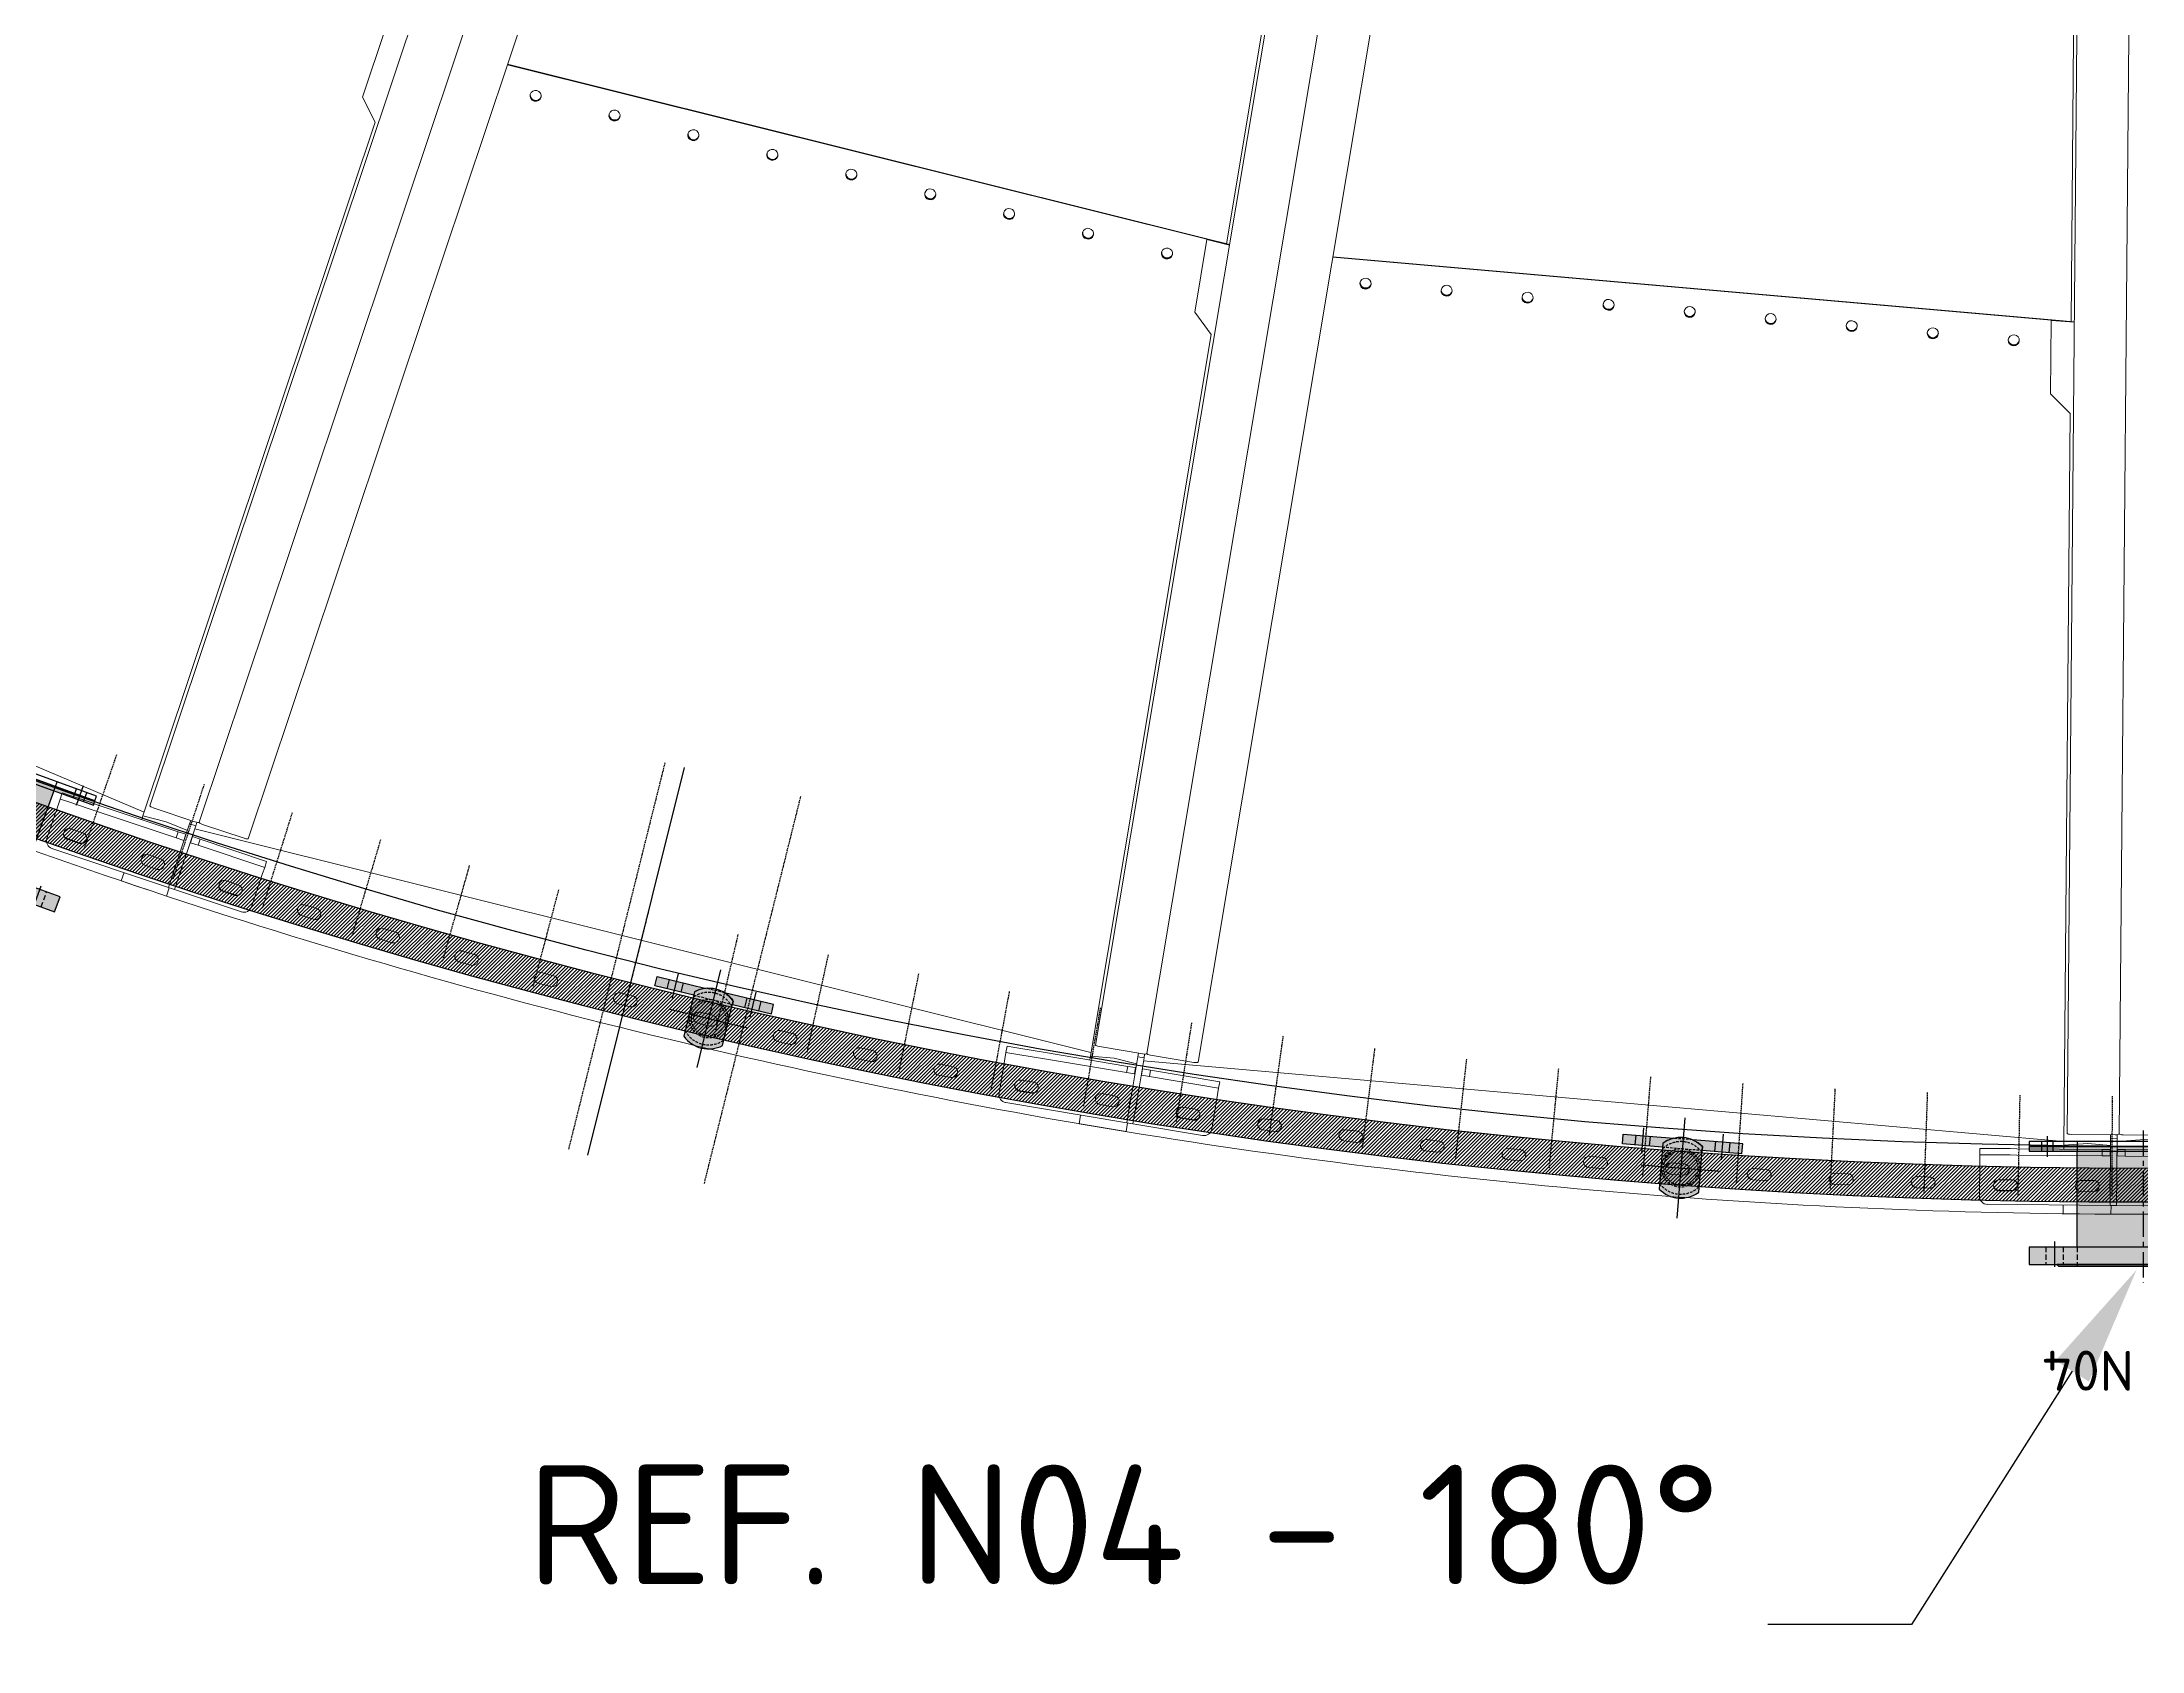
# Model space of a CAD drawing. Header units: millimetres. Extents: x -272986 to 200319, y -34579 to 49604.
# Drawn here: x 5168 to 7797, y 30018 to 32032 of the extents above; entities that cross this region are included whole.
import ezdxf
from ezdxf import colors
from ezdxf.entities.mleader import LeaderData, LeaderLine
from ezdxf.math import Vec2, Vec3

# ---------------------------------------------------------------- set-up
doc = ezdxf.new("R2010")
doc.units = ezdxf.units.MM
for name, pattern in [('CENTER', [50.8, 31.75, -6.35, 6.35, -6.35]), ('HIDDEN', [9.525, 6.35, -3.175]), ('HIDDEN2', [4.7625, 3.175, -1.5875])]:
    doc.linetypes.add(name, pattern=pattern)
doc.layers.get('Defpoints').update_dxf_attribs({"color": 9})
for name, color, linetype in [('X 0001 M', 7, 'Continuous'), ('X 0051 M', 7, 'Continuous'), ('X 0203 M', 7, 'Continuous'), ('X 1001 M', 8, 'HIDDEN2'), ('X 1051 M', 8, 'HIDDEN'), ('X 1203 M', 8, 'HIDDEN2'), ('X 2051 M', 1, 'CENTER'), ('X 2203 M', 1, 'CENTER'), ('X 3001 D', 5, 'Continuous'), ('X 5001 H', 8, 'Continuous'), ('X 5203 H', 255, 'Continuous')]:
    doc.layers.add(name, color=color, linetype=linetype)
doc.layers.add('X 5999 H', color=7, linetype='Continuous', true_color=0xffffff)
doc.styles.add('BIT STD. 2.5', font='isocpeur.ttf', dxfattribs={"height": 2.5})
doc.dimstyles.new('BIT STD. 2.5', dxfattribs={"dimtxt": 2.5, "dimasz": 2.5, "dimexe": 1, "dimexo": 0.75, "dimgap": 1, "dimtad": 1, "dimdec": 0, "dimdsep": 46, "dimtxsty": 'BIT STD. 2.5', "dimcen": 0, "dimadec": 0, "dimazin": 0, "dimtfac": 1, "dimtdec": 0, "dimtmove": 0, "dimatfit": 3, "dimfxl": 1, "dimtfill": 1, "dimlwd": -1, "dimlwe": -1, "dimarcsym": 0})

# ---------------------------------------------------------------- blocks, each defined once
blk = doc.blocks.new('*U393')
at = {"layer": 'X 0001 M'}
blk.add_line((25, -250), (25, 250), dxfattribs=at)
at = {"layer": 'X 1001 M', "color": 251, "ltscale": 0.5}
for p, q in [((-125, -250), (-125, 250)), ((50, -250), (50, 250))]:
    blk.add_line(p, q, dxfattribs=at)
blk = doc.blocks.new('*U394')
at = {"color": 0, "linetype": 'ByBlock', "lineweight": -2, "transparency": 16777216, "rotation": 162.0000000000001}
blk.add_blockref('*U393', (-50757.3, 31023.6), dxfattribs=at)
blk = doc.blocks.new('*U395')
at = {"layer": 'Defpoints', "color": 6, "linetype": 'HIDDEN2', "ltscale": 0.5}
blk.add_line((0, -62.5), (0, 62.5), dxfattribs=at)
blk = doc.blocks.new('*U396')
at = {"color": 0, "linetype": 'ByBlock', "lineweight": -2, "transparency": 16777216}
for p, rotation in [((-51436.2, 31277.2), 156.8571428571429), ((-51328.6, 31232.2), 157.7142857142857), ((-51220.3, 31188.7), 158.5714285714285), ((-51111.4, 31146.9), 159.4285714285714), ((-51001.9, 31106.7), 160.2857142857143), ((-50891.7, 31068.2), 161.1428571428571), ((-50781.1, 31031.3), 162.0000000000001), ((-50669.8, 30996.1), 162.8571428571428), ((-50558.1, 30962.6), 163.7142857142857), ((-50445.9, 30930.7), 164.5714285714286), ((-50333.2, 30900.5), 165.4285714285714), ((-50220.1, 30872), 166.2857142857142), ((-50106.5, 30845.2), 167.1428571428571), ((-49992.6, 30820.1), 168), ((-49878.3, 30796.7), 168.8571428571428), ((-49763.7, 30775), 169.7142857142857), ((-49648.7, 30755), 170.5714285714286), ((-49533.5, 30736.7), 171.4285714285714), ((-49418, 30720.2), 172.2857142857144), ((-49302.3, 30705.4), 173.1428571428571), ((-49186.4, 30692.4), 174), ((-49070.2, 30681), 174.8571428571429), ((-48954, 30671.5), 175.7142857142857)]:
    blk.add_blockref('*U395', p, dxfattribs=dict(at, rotation=rotation))
blk = doc.blocks.new('A$C6fe8132b')
for name in ['*U394', '*U396']:
    blk.add_blockref(name, (48371.2, -38448.1))
blk = doc.blocks.new('A$C89218876')
at = {"layer": 'X 1001 M', "linetype": 'Continuous', "lineweight": 0}
for p, q in [((7771.2, -574.8), (7771.2, 581.5)), ((7771.2, 581.5), (7771.2, -574.8)), ((5893.3, -424.5), (7761.9, -571.6)), ((5893.3, -424.5), (7761.9, -571.6)), ((5878.3, -488.6), (7756.8, -636.4)), ((5885.8, -493.4), (6743.1, -560.8)), ((7782.1, -565.2), (7789, -477.6)), ((7797, -478.2), (7790.1, -565.8)), ((7858, -493.1), (7851.1, -581.1)), ((7763.5, -566.7), (7767.8, -511.9)), ((6597.9, -1476.9), (6741.4, -570.6)), ((6739.3, -585.6), (6743.8, -556.7)), ((6744.4, -556.7), (6740, -585.6)), ((6741.4, -570.6), (6741.6, -570.6)), ((6741.6, -570.6), (6741.4, -570.6)), ((6831.8, -592.8), (6858, -569.8)), ((6858, -569.8), (7771.2, -641.7)), ((7762.7, -576.7), (7758.4, -631.5)), ((7767.4, -574.5), (7762.7, -574.2)), ((7766.7, -582.5), (7767.4, -574.5)), ((7802.8, -577.3), (7767.4, -574.5)), ((7781.3, -575.6), (7781.4, -575.1)), ((7782.1, -565.2), (7781.4, -575.1)), ((7781.4, -575.1), (7789.3, -575.8)), ((7790.1, -565.8), (7782.1, -565.2)), ((7790.1, -565.8), (7789.3, -575.8)), ((7789.3, -575.8), (7789.3, -576.3)), ((7802.8, -577.3), (7812.6, -578.1)), ((7851.1, -581.1), (7812.6, -578.1)), ((7821.7, -578.3), (7832.7, -579.2)), ((7821.7, -578.8), (7821.7, -578.3)), ((6739.7, -585.6), (6598.6, -1477.1)), ((6740, -585.6), (6739.3, -585.6)), ((6739.5, -585.6), (6739.3, -585.6)), ((6740, -585.6), (6831.8, -592.8)), ((6831.8, -592.8), (6831.4, -592.8)), ((7762.2, -582.2), (7766.7, -582.5)), ((7766.7, -582.5), (7802.2, -585.3)), ((7771.2, -611.6), (7775.7, -583.2)), ((7775.7, -583.2), (7771.2, -611.6)), ((7771.5, -700.6), (7779.9, -594.1)), ((7787.8, -594.7), (7779.5, -701.2)), ((7780.7, -584.1), (7779.9, -594.1)), ((7779.9, -594.1), (7787.8, -594.7)), ((7780.7, -584.1), (7780.7, -583.6)), ((7788.6, -584.7), (7780.7, -584.1)), ((7788.6, -584.7), (7787.8, -594.7)), ((7788.7, -584.2), (7788.6, -584.7)), ((7812, -586.1), (7802.2, -585.3)), ((7812, -586.1), (7850.5, -589.1)), ((7821, -587.3), (7821.1, -586.8)), ((7832, -588.2), (7821, -587.3)), ((7832, -587.7), (7832, -588.2)), ((7832.7, -579.2), (7832.7, -579.7)), ((7850.5, -589.1), (7838.4, -742.3)), ((7850.5, -589.1), (7851.1, -581.1)), ((7861.5, -588.8), (7850.6, -587.9)), ((7771.2, -641.7), (7771.2, -611.6)), ((7771.2, -611.6), (7771.2, -641.7)), ((7816.7, -623.2), (7818, -607.3)), ((7831.9, -608.4), (7830.7, -624.3)), ((7585.6, -1783.5), (7766.5, -641.3)), ((7766.5, -641.3), (7585.6, -1783.5)), ((7771.2, -641.7), (7776.1, -642.1)), ((7845.9, -647.4), (7856.8, -648.3)), ((7768.6, -736.8), (7770.8, -708.7)), ((7771.5, -700.6), (7770.8, -708.7)), ((7778.8, -709.4), (7776.6, -737.4)), ((7778.8, -709.4), (7779.5, -701.2)), ((7808.7, -725.4), (7809.9, -709.4)), ((7823.3, -710.8), (7821.8, -726.8)), ((7823.9, -710.5), (7822.6, -726.5)), ((7767.9, -746.8), (7768.6, -736.8)), ((7767.9, -746.8), (7775.8, -747.4)), ((7776.6, -737.4), (7775.8, -747.4)), ((7775.8, -747.4), (7783.8, -748)), ((7827.7, -751.5), (7783.8, -748)), ((7797.7, -827.6), (7799.4, -811.7)), ((7813.3, -813.2), (7811.6, -829.1)), ((7786.2, -929.6), (7788.1, -913.7)), ((7802, -915.4), (7800.1, -931.3)), ((7773.4, -1031.5), (7775.5, -1015.6)), ((7789.3, -1017.4), (7787.3, -1033.3)), ((7759.2, -1133.1), (7761.5, -1117.3)), ((7775.4, -1119.3), (7773.1, -1135.1)), ((7743.7, -1234.6), (7746.2, -1218.8)), ((7760, -1221), (7757.5, -1236.8)), ((5767.8, -1277.6), (7592.1, -1715.6)), ((7726.9, -1335.8), (7729.6, -1320.1)), ((7743.4, -1322.4), (7740.7, -1338.2)), ((5753.6, -1341), (7577, -1778.8)), ((5753.6, -1341), (7577, -1778.8)), ((5729.4, -1402.1), (7561.8, -1842)), ((5736.1, -1408), (6572.4, -1608.8)), ((7708.7, -1436.9), (7711.7, -1421.1)), ((7725.4, -1423.7), (7722.5, -1439.4)), ((7689.3, -1537.6), (7692.4, -1522)), ((7706.1, -1524.7), (7703, -1540.4)), ((6285.6, -2490.9), (6569.2, -1618.2)), ((6564.7, -1632.7), (6573.6, -1604.8)), ((6574.3, -1604.9), (6565.4, -1632.8)), ((6569.2, -1618.2), (6569.3, -1618.2)), ((6569.3, -1618.2), (6569.2, -1618.2)), ((7668.5, -1638.2), (7671.8, -1622.5)), ((7685.5, -1625.4), (7682.2, -1641.1)), ((6565.1, -1632.8), (6286.3, -2491.1)), ((6565.4, -1632.8), (6564.7, -1632.7)), ((6564.9, -1632.7), (6564.7, -1632.7)), ((6565.4, -1632.8), (6655, -1654.3)), ((6655, -1654.3), (6654.5, -1654.2)), ((6655, -1654.3), (6684.4, -1635.6)), ((6684.4, -1635.6), (7575.1, -1849.5)), ((7597.9, -1775.6), (7618.4, -1690.2)), ((7626.2, -1692.1), (7605.7, -1777.5)), ((7618.4, -1690.2), (7626.2, -1692.1)), ((7626.2, -1692.1), (7634, -1693.9)), ((7634, -1693.9), (7676.8, -1704.2)), ((7579.2, -1774.2), (7592.1, -1720.7)), ((7646.9, -1738.7), (7650.6, -1723.1)), ((7663.6, -1725.9), (7660, -1741.5)), ((7664.2, -1726.4), (7660.5, -1741.9)), ((7684.2, -1716.3), (7663.5, -1802.2)), ((7576.9, -1783.9), (7564, -1837.4)), ((7581.9, -1782.6), (7577.3, -1781.5)), ((7580, -1790.3), (7581.9, -1782.6)), ((7616.4, -1790.9), (7581.9, -1782.6)), ((7595.5, -1785.8), (7595.6, -1785.3)), ((7597.9, -1775.6), (7595.6, -1785.3)), ((7595.6, -1785.3), (7603.4, -1787.2)), ((7605.7, -1777.5), (7597.9, -1775.6)), ((7603.4, -1787.2), (7603.3, -1787.7)), ((7605.7, -1777.5), (7603.4, -1787.2)), ((7566.2, -1907.7), (7591.2, -1803.8)), ((7598.9, -1805.7), (7574, -1909.6)), ((7575.6, -1789.3), (7580, -1790.3)), ((7579.9, -1819.8), (7588.7, -1792.4)), ((7588.7, -1792.4), (7579.9, -1819.8)), ((7580, -1790.3), (7614.6, -1798.6)), ((7593.5, -1794.1), (7591.2, -1803.8)), ((7591.2, -1803.8), (7598.9, -1805.7)), ((7593.5, -1794.1), (7593.6, -1793.6)), ((7601.3, -1796), (7593.5, -1794.1)), ((7601.3, -1796), (7598.9, -1805.7)), ((7601.4, -1795.5), (7601.3, -1796)), ((7624.2, -1800.9), (7614.6, -1798.6)), ((7616.4, -1790.9), (7626, -1793.2)), ((7624.2, -1800.9), (7661.7, -1809.9)), ((7661.7, -1809.9), (7625.8, -1959.3)), ((7663.5, -1802.2), (7626, -1793.2)), ((7632.9, -1803.5), (7633, -1803.1)), ((7643.6, -1806.1), (7632.9, -1803.5)), ((7634.9, -1795.3), (7635, -1794.8)), ((7635, -1794.8), (7645.7, -1797.4)), ((7643.7, -1805.6), (7643.6, -1806.1)), ((7645.7, -1797.4), (7645.5, -1797.8)), ((7661.7, -1809.9), (7663.5, -1802.2)), ((7672.6, -1811.4), (7661.9, -1808.8)), ((7575.1, -1849.5), (7579.9, -1819.8)), ((7579.9, -1819.8), (7575.1, -1849.5)), ((7623, -1838.3), (7626.7, -1822.8)), ((7640.3, -1826.1), (7636.6, -1841.6)), ((7213.2, -2948.1), (7570.6, -1848.4)), ((7570.6, -1848.4), (7213.2, -2948.1)), ((7575.1, -1849.5), (7579.9, -1850.6)), ((7648, -1866.8), (7658.7, -1869.4)), ((7557.7, -1943), (7564.3, -1915.6)), ((7566.2, -1907.7), (7564.3, -1915.6)), ((7572.1, -1917.5), (7565.5, -1944.9)), ((7572.1, -1917.5), (7574, -1909.6)), ((7555.4, -1952.7), (7557.7, -1943)), ((7565.5, -1944.9), (7563.2, -1954.6)), ((7599, -1938), (7602.8, -1922.5)), ((7615.8, -1925.9), (7611.8, -1941.4)), ((7616.4, -1925.7), (7612.7, -1941.3)), ((7555.4, -1952.7), (7563.2, -1954.6)), ((7563.2, -1954.6), (7571, -1956.5)), ((7613.7, -1966.7), (7571, -1956.5)), ((7572.2, -2037.3), (7576.4, -2021.8)), ((7589.9, -2025.4), (7585.8, -2040.9)), ((7544.9, -2136.2), (7549.3, -2120.8)), ((7562.7, -2124.6), (7558.4, -2140)), ((5496.9, -2164.2), (7230.3, -2882.2)), ((5473.7, -2224.9), (7205.4, -2942.2)), ((5473.7, -2224.9), (7205.4, -2942.2)), ((7516.3, -2234.8), (7520.9, -2219.4)), ((7534.3, -2223.4), (7529.7, -2238.8)), ((5439.6, -2281.1), (7180.5, -3002.3)), ((7486.4, -2333), (7491.2, -2317.7)), ((7504.5, -2321.8), (7499.8, -2337.1)), ((7455.2, -2430.8), (7460.2, -2415.5)), ((7473.5, -2419.9), (7468.6, -2435.1)), ((7422.8, -2528.1), (7427.9, -2513)), ((7441.2, -2517.5), (7436, -2532.6)), ((7389.1, -2625.1), (7394.4, -2610)), ((7407.6, -2614.7), (7402.2, -2629.8)), ((6229.1, -2639.7), (6314.2, -2675)), ((6314.2, -2675), (6313.8, -2674.8)), ((6314.2, -2675), (6346.2, -2661.2)), ((6346.2, -2661.2), (7192.6, -3011.7)), ((7354.1, -2721.6), (7359.6, -2706.6)), ((7372.7, -2711.4), (7367.2, -2726.4)), ((7317.8, -2817.6), (7323.5, -2802.7)), ((7336.6, -2807.7), (7330.9, -2822.6)), ((7226.6, -2942.3), (7260.2, -2861.2)), ((7267.6, -2864.2), (7234, -2945.4)), ((7260.2, -2861.2), (7267.6, -2864.2)), ((7267.6, -2864.2), (7275, -2867.3)), ((7208.4, -2938), (7229.4, -2887.2)), ((7275, -2867.3), (7315.7, -2884.1)), ((7280.8, -2913.5), (7286.9, -2898.7)), ((7321.1, -2897.2), (7287.3, -2978.8)), ((7299.2, -2903.5), (7293.3, -2918.3)), ((7299.8, -2904.1), (7293.7, -2918.9)), ((7226.6, -2942.3), (7222.8, -2951.6)), ((7234, -2945.4), (7226.6, -2942.3)), ((7174.6, -3067.8), (7215.5, -2969.1)), ((7204.5, -2947.3), (7183.5, -2998.1)), ((7201.9, -2983.1), (7214.9, -2957.5)), ((7214.9, -2957.5), (7201.9, -2983.1)), ((7202.4, -2952.3), (7206.6, -2954.1)), ((7209.7, -2946.7), (7205.4, -2944.9)), ((7206.6, -2954.1), (7209.7, -2946.7)), ((7206.6, -2954.1), (7239.5, -2967.7)), ((7242.5, -2960.3), (7209.7, -2946.7)), ((7219.3, -2959.9), (7215.5, -2969.1)), ((7215.5, -2969.1), (7222.9, -2972.2)), ((7219.3, -2959.9), (7219.5, -2959.4)), ((7226.7, -2962.9), (7219.3, -2959.9)), ((7222.6, -2952), (7222.8, -2951.6)), ((7222.8, -2951.6), (7230.2, -2954.6)), ((7226.7, -2962.9), (7222.9, -2972.2)), ((7226.9, -2962.5), (7226.7, -2962.9)), ((7230.2, -2954.6), (7230, -2955.1)), ((7234, -2945.4), (7230.2, -2954.6)), ((7248.6, -2971.4), (7239.5, -2967.7)), ((7242.5, -2960.3), (7251.6, -2964)), ((7287.3, -2978.8), (7251.6, -2964)), ((7260, -2967.5), (7260.2, -2967.1)), ((7260.2, -2967.1), (7270.4, -2971.3)), ((7222.9, -2972.2), (7182, -3070.9)), ((7192.6, -3011.7), (7201.9, -2983.1)), ((7201.9, -2983.1), (7192.6, -3011.7)), ((7284.2, -2986.2), (7225.4, -3128.2)), ((7241.5, -3008.2), (7247.7, -2993.4)), ((7248.6, -2971.4), (7284.2, -2986.2)), ((7256.8, -2975.4), (7257, -2974.9)), ((7266.9, -2979.6), (7256.8, -2975.4)), ((7267.1, -2979.1), (7266.9, -2979.6)), ((7270.4, -2971.3), (7270.2, -2971.7)), ((7284.2, -2986.2), (7287.3, -2978.8)), ((7294.8, -2989.3), (7284.7, -2985.1)), ((6663.2, -4040.2), (7188.2, -3009.9)), ((7188.2, -3009.9), (6663.2, -4040.2)), ((7192.6, -3011.7), (7197.1, -3013.6)), ((7260.6, -2998.8), (7254.5, -3013.6)), ((7261.8, -3040.2), (7271.9, -3044.4)), ((7160.7, -3101.4), (7171.5, -3075.4)), ((7174.6, -3067.8), (7171.5, -3075.4)), ((7178.9, -3078.4), (7182, -3070.9)), ((7156.9, -3110.6), (7160.7, -3101.4)), ((7178.9, -3078.4), (7168.1, -3104.4)), ((7202.3, -3102.9), (7208.4, -3088.1)), ((7220.7, -3093.6), (7214.4, -3108.3)), ((7221.4, -3093.5), (7215.2, -3108.3)), ((7156.9, -3110.6), (7164.3, -3113.7)), ((7168.1, -3104.4), (7164.3, -3113.7)), ((7164.3, -3113.7), (7171.7, -3116.7)), ((7212.3, -3133.6), (7171.7, -3116.7))]:
    blk.add_line(p, q, dxfattribs=at)
for centre, radius, start, end in [((0, 0), 7883.5, 355.28326, 4.71674), ((0, 0), 7883.5, 346.28326, 355.71674), ((7824.9, -607.8), 7, 355.5, 175.5), ((7823.7, -623.8), 7, 175.5, 355.5), ((7816.9, -710), 7, 355.5, 175.5), ((7816.3, -710.2), 7, 354.75, 105.4197), ((7815.6, -725.9), 7, 175.5, 355.5), ((7814.8, -726.1), 7, 285.5126, 354.75), ((7828.5, -741.5), 10, 265.5, 355.5), ((7806.3, -812.4), 7, 354, 174), ((7804.7, -828.3), 7, 174, 354), ((7795, -914.5), 7, 353.25, 173.25), ((7793.2, -930.4), 7, 173.25, 353.25), ((7782.4, -1016.5), 7, 352.5, 172.5), ((7780.3, -1032.4), 7, 172.5, 352.5), ((7768.4, -1118.3), 7, 351.75, 171.75), ((7766.1, -1134.1), 7, 171.75, 351.75), ((7750.6, -1235.7), 7, 171, 351), ((7753.1, -1219.9), 7, 351, 171), ((7736.5, -1321.3), 7, 350.25, 170.25), ((7733.8, -1337), 7, 170.25, 350.25), ((7718.5, -1422.4), 7, 349.5, 169.5), ((7715.6, -1438.1), 7, 169.5, 349.5), ((7699.3, -1523.3), 7, 348.75, 168.75), ((7696.1, -1539), 7, 168.75, 348.75), ((7678.7, -1624), 7, 348, 168), ((7675.3, -1639.6), 7, 168, 348), ((7674.4, -1713.9), 10, 346.5, 76.5), ((7657.4, -1724.7), 7, 346.5, 166.5), ((7656.7, -1724.3), 7, 347.25, 56.4874), ((7653.7, -1740.3), 7, 166.5, 346.5), ((7653.2, -1739.9), 7, 236.5803, 347.25), ((0, 0), 7883.5, 337.28326, 346.71674), ((7629.8, -1840), 7, 166.5, 346.5), ((7633.5, -1824.4), 7, 346.5, 166.5), ((7609.6, -1924.1), 7, 346.5, 166.5), ((7609, -1924.2), 7, 345.75, 96.4197), ((7605.8, -1939.6), 7, 166.5, 346.5), ((7605, -1939.7), 7, 276.5126, 345.75), ((7616.1, -1957), 10, 256.5, 346.5), ((7583.1, -2023.6), 7, 345, 165), ((7579, -2039.1), 7, 165, 345), ((7556, -2122.7), 7, 344.25, 164.25), ((7551.7, -2138.1), 7, 164.25, 344.25), ((7527.6, -2221.4), 7, 343.5, 163.5), ((7523, -2236.8), 7, 163.5, 343.5), ((7497.8, -2319.8), 7, 342.75, 162.75), ((7493.1, -2335), 7, 162.75, 342.75), ((7466.8, -2417.7), 7, 342, 162), ((7461.9, -2432.9), 7, 162, 342), ((7434.6, -2515.2), 7, 341.25, 161.25), ((7429.4, -2530.4), 7, 161.25, 341.25), ((7395.7, -2627.4), 7, 160.5, 340.5), ((7401, -2612.3), 7, 340.5, 160.5), ((7366.2, -2709), 7, 339.75, 159.75), ((7360.6, -2724), 7, 159.75, 339.75), ((7330.1, -2805.2), 7, 339, 159), ((7324.3, -2820.1), 7, 159, 339), ((7311.8, -2893.4), 10, 337.5, 67.5), ((7287.2, -2916.2), 7, 157.5, 337.5), ((7293.4, -2901.4), 7, 337.5, 157.5), ((7292.7, -2900.9), 7, 338.25, 47.4874), ((7286.8, -2915.8), 7, 227.5803, 338.25), ((0, 0), 7883.5, 328.28326, 337.71674), ((7254.1, -2996.1), 7, 337.5, 157.5), ((7248, -3010.9), 7, 157.5, 337.5), ((7214.9, -3090.8), 7, 337.5, 157.5), ((7214.3, -3090.8), 7, 336.75, 87.4197), ((7208.8, -3105.6), 7, 157.5, 337.5), ((7208, -3105.5), 7, 267.5126, 336.75), ((7216.2, -3124.3), 10, 247.5, 337.5)]:
    blk.add_arc(centre, radius, start, end, dxfattribs=at)
for centre, major_axis, ratio, start_param, end_param in [((7762.3, -566.6), (-0.39, -4.98), 0.224951, 0, 1.570796), ((6760.5, -633.8), (-1.1, -6.91), 0.97437, 0.090823, 3.05077), ((6761, -633.9), (-1.1, -6.91), 0.97437, 0.049492, 3.092101), ((6744.5, -734.3), (-1.1, -6.91), 0.97437, 0.090823, 3.05077), ((6745.1, -734.4), (-1.1, -6.91), 0.97437, 0.049492, 3.092101), ((6728.6, -834.9), (-1.1, -6.91), 0.97437, 0.090823, 3.05077), ((6729.2, -835), (-1.1, -6.91), 0.97437, 0.049492, 3.092101), ((6712.7, -935.5), (-1.1, -6.91), 0.97437, 0.090823, 3.05077), ((6713.2, -935.6), (-1.1, -6.91), 0.97437, 0.049492, 3.092101), ((6696.7, -1036), (-1.1, -6.91), 0.97437, 0.090823, 3.05077), ((6697.3, -1036.1), (-1.1, -6.91), 0.97437, 0.049492, 3.092101), ((6680.8, -1136.6), (-1.1, -6.91), 0.97437, 0.090823, 3.05077), ((6681.4, -1136.7), (-1.1, -6.91), 0.97437, 0.049492, 3.092101), ((6664.9, -1237.2), (-1.1, -6.91), 0.97437, 0.090823, 3.05077), ((6665.4, -1237.3), (-1.1, -6.91), 0.97437, 0.049492, 3.092101), ((6649, -1337.8), (-1.1, -6.91), 0.97437, 0.090823, 3.05077), ((6649.5, -1337.8), (-1.1, -6.91), 0.97437, 0.049492, 3.092101), ((6633, -1438.3), (-1.1, -6.91), 0.97437, 0.090823, 3.05077), ((6633.6, -1438.4), (-1.1, -6.91), 0.97437, 0.049492, 3.092101), ((6578.1, -1683.5), (-2.16, -6.66), 0.97437, 0.090823, 3.05077), ((6578.6, -1683.7), (-2.16, -6.66), 0.97437, 0.049492, 3.092101), ((7591, -1720.5), (1.17, 4.86), 0.224951, -1.570796, 0), ((6546.6, -1780.4), (-2.16, -6.66), 0.97437, 0.090823, 3.05077), ((6547.2, -1780.6), (-2.16, -6.66), 0.97437, 0.049492, 3.092101), ((7578.1, -1773.9), (-1.17, -4.86), 0.224951, 0, 1.570796), ((6515.2, -1877.2), (-2.16, -6.66), 0.97437, 0.090823, 3.05077), ((6515.7, -1877.4), (-2.16, -6.66), 0.97437, 0.049492, 3.092101), ((6483.7, -1974.1), (-2.16, -6.66), 0.97437, 0.090823, 3.05077), ((6484.2, -1974.2), (-2.16, -6.66), 0.97437, 0.049492, 3.092101), ((6452.2, -2070.9), (-2.16, -6.66), 0.97437, 0.090823, 3.05077), ((6452.8, -2071.1), (-2.16, -6.66), 0.97437, 0.049492, 3.092101), ((6420.8, -2167.7), (-2.16, -6.66), 0.97437, 0.090823, 3.05077), ((6421.3, -2167.9), (-2.16, -6.66), 0.97437, 0.049492, 3.092101), ((6389.3, -2264.6), (-2.16, -6.66), 0.97437, 0.090823, 3.05077), ((6389.8, -2264.7), (-2.16, -6.66), 0.97437, 0.049492, 3.092101), ((6357.8, -2361.4), (-2.16, -6.66), 0.97437, 0.090823, 3.05077), ((6358.4, -2361.6), (-2.16, -6.66), 0.97437, 0.049492, 3.092101), ((6326.4, -2458.3), (-2.16, -6.66), 0.97437, 0.090823, 3.05077), ((6326.9, -2458.4), (-2.16, -6.66), 0.97437, 0.049492, 3.092101), ((7228.4, -2886.8), (1.91, 4.62), 0.224951, -1.570796, 0), ((7207.3, -2937.6), (-1.91, -4.62), 0.224951, 0, 1.570796)]:
    blk.add_ellipse(centre, major_axis=major_axis, ratio=ratio, start_param=start_param, end_param=end_param, dxfattribs=at)
at = {"layer": 'X 1001 M', "linetype": 'Continuous', "lineweight": 0, "extrusion": (0, 0, -1)}
for centre, major_axis, ratio, start_param, end_param in [((7761.5, -576.6), (0.39, 4.98), 0.224951, 0, 1.570796), ((6761.7, -634), (-1.1, -6.91), 0.97437, -3.141592653589838, 3.141592653589749), ((6761, -633.9), (1.1, 6.91), 0.97437, 0.049492, 3.092101), ((7757.2, -631.4), (-0.39, -4.98), 0.224951, -1.570796, 0), ((6745.8, -734.5), (-1.1, -6.91), 0.97437, -3.141592653589838, 3.141592653589749), ((6745.1, -734.4), (1.1, 6.91), 0.97437, 0.049492, 3.092101), ((6729.8, -835.1), (-1.1, -6.91), 0.97437, -3.141592653589838, 3.141592653589749), ((6729.2, -835), (1.1, 6.91), 0.97437, 0.049492, 3.092101), ((6713.9, -935.7), (-1.1, -6.91), 0.97437, -3.141592653589838, 3.141592653589749), ((6713.2, -935.6), (1.1, 6.91), 0.97437, 0.049492, 3.092101), ((6698, -1036.2), (-1.1, -6.91), 0.97437, -3.141592653589838, 3.141592653589749), ((6697.3, -1036.1), (1.1, 6.91), 0.97437, 0.049492, 3.092101), ((6682, -1136.8), (-1.1, -6.91), 0.97437, -3.141592653589838, 3.141592653589749), ((6681.4, -1136.7), (1.1, 6.91), 0.97437, 0.049492, 3.092101), ((6666.1, -1237.4), (-1.1, -6.91), 0.97437, -3.141592653589838, 3.141592653589749), ((6665.4, -1237.3), (1.1, 6.91), 0.97437, 0.049492, 3.092101), ((6650.2, -1337.9), (-1.1, -6.91), 0.97437, -3.141592653589838, 3.141592653589749), ((6649.5, -1337.8), (1.1, 6.91), 0.97437, 0.049492, 3.092101), ((6634.3, -1438.5), (-1.1, -6.91), 0.97437, -3.141592653589838, 3.141592653589749), ((6633.6, -1438.4), (1.1, 6.91), 0.97437, 0.049492, 3.092101), ((6579.3, -1683.9), (-2.16, -6.66), 0.97437, -3.141592653589735, 3.141592653589851), ((6578.6, -1683.7), (2.16, 6.66), 0.97437, 0.049492, 3.092101), ((6547.8, -1780.8), (-2.16, -6.66), 0.97437, -3.141592653589735, 3.141592653589851), ((6547.2, -1780.6), (2.16, 6.66), 0.97437, 0.049492, 3.092101), ((7575.8, -1783.7), (1.17, 4.86), 0.224951, 0, 1.570796), ((7563, -1837.1), (-1.17, -4.86), 0.224951, -1.570796, 0), ((6516.3, -1877.6), (-2.16, -6.66), 0.97437, -3.141592653589735, 3.141592653589851), ((6515.7, -1877.4), (2.16, 6.66), 0.97437, 0.049492, 3.092101), ((6484.9, -1974.4), (-2.16, -6.66), 0.97437, -3.141592653589735, 3.141592653589851), ((6484.2, -1974.2), (2.16, 6.66), 0.97437, 0.049492, 3.092101), ((6453.4, -2071.3), (-2.16, -6.66), 0.97437, -3.141592653589735, 3.141592653589851), ((6452.8, -2071.1), (2.16, 6.66), 0.97437, 0.049492, 3.092101), ((6421.9, -2168.1), (-2.16, -6.66), 0.97437, -3.141592653589735, 3.141592653589851), ((6421.3, -2167.9), (2.16, 6.66), 0.97437, 0.049492, 3.092101), ((6390.5, -2265), (-2.16, -6.66), 0.97437, -3.141592653589735, 3.141592653589851), ((6389.8, -2264.7), (2.16, 6.66), 0.97437, 0.049492, 3.092101), ((6359, -2361.8), (-2.16, -6.66), 0.97437, -3.141592653589735, 3.141592653589851), ((6358.4, -2361.6), (2.16, 6.66), 0.97437, 0.049492, 3.092101), ((6327.5, -2458.6), (-2.16, -6.66), 0.97437, -3.141592653589735, 3.141592653589851), ((6326.9, -2458.4), (2.16, 6.66), 0.97437, 0.049492, 3.092101), ((7203.5, -2946.8), (1.91, 4.62), 0.224951, 0, 1.570796), ((7182.4, -2997.6), (-1.91, -4.62), 0.224951, -1.570796, 0)]:
    blk.add_ellipse(centre, major_axis=major_axis, ratio=ratio, start_param=start_param, end_param=end_param, dxfattribs=at)
blk = doc.blocks.new('Heavy Duty - HR Std - plan')
at = {"layer": 'X 5203 H', "ltscale": 10}
h = blk.add_hatch(color=256, dxfattribs=at)
edge = h.paths.add_edge_path()
edge.add_arc((50, -36.2), 38, 107.9519, 131.0063)
edge.add_line((25.1, -7.5), (25.1, -12))
edge.add_line((25.1, -12), (-25, -12))
edge.add_line((-25, -12), (-25, 0))
edge.add_line((-25, 0), (38.3, 0))
edge = h.paths.add_edge_path()
edge.add_line((74.9, -64.8), (74.9, -7.5))
edge.add_arc((50, -36.2), 38, 48.9937, 131.0063)
edge.add_line((25.1, -7.5), (25.1, -64.8))
edge.add_arc((50, -36.2), 38, 228.9937, 311.0063)
edge = h.paths.add_edge_path()
edge.add_arc((50, -36.2), 38, 48.9937, 72.0481, ccw=False)
edge.add_line((74.9, -7.5), (74.9, -12))
edge.add_line((74.9, -12), (125, -12))
edge.add_line((125, -12), (125, 0))
edge.add_line((125, 0), (61.7, 0))
at = {"layer": 'X 0203 M', "ltscale": 10}
for points in [[(38.3, 0, 0.100935), (25.1, -7.5), (25.1, -12), (-25, -12), (-25, 0)], [(61.7, 0, -0.100935), (74.9, -7.5), (74.9, -12), (125, -12), (125, 0)]]:
    blk.add_lwpolyline(points, format="xyb", close=True, dxfattribs=at)
at = {"layer": 'X 0203 M'}
blk.add_lwpolyline([(74.9, -64.8), (74.9, -7.5, 0.373947), (25.1, -7.5), (25.1, -64.8, 0.373947)], format="xyb", close=True, dxfattribs=at)
at = {"layer": 'X 1203 M', "ltscale": 10}
for p, q in [((-9, -12), (-9, 0)), ((9, -12), (9, 0)), ((91, -12), (91, 0)), ((109, -12), (109, 0))]:
    blk.add_line(p, q, dxfattribs=at)
at = {"layer": 'X 1203 M'}
blk.add_line((25.1, -12), (74.9, -12), dxfattribs=at)
blk.add_lwpolyline([(61.7, 0), (38.3, 0)], dxfattribs=at)
for radius in [24.1, 21.5]:
    blk.add_circle((50, -36.2), radius, dxfattribs=at)
for start, end in [(40.7711, 139.2289), (220.7711, 319.2289)]:
    blk.add_arc((50, -36.2), 32.9, start, end, dxfattribs=at)
at = {"layer": 'X 2203 M', "ltscale": 10}
for p, q in [((50, 26.8), (50, -99.2)), ((0, -22), (0, 10)), ((100, -22), (100, 10)), ((0.1, -36.2), (99.9, -36.2))]:
    blk.add_line(p, q, dxfattribs=at)
blk = doc.blocks.new('HD-HRST-01-TOP')
at = {"layer": 'X 0203 M'}
blk.add_blockref('Heavy Duty - HR Std - plan', (0, 0), dxfattribs=at)
blk = doc.blocks.new('*U97')
blk.add_blockref('HD-HRST-01-TOP', (0, 0))
blk = doc.blocks.new('*U113')
at = {"rotation": 4.446207949587252}
blk.add_blockref('*U97', (-7.9, -531.6), dxfattribs=at)
blk = doc.blocks.new('*U114')
at = {"color": 0, "linetype": 'ByBlock', "lineweight": -2, "transparency": 16777216}
for p, rotation in [((6134.5, 31359.6), 341.9999999999998), ((7263.8, 31186.6), 350.9999999999999)]:
    blk.add_blockref('*U113', p, dxfattribs=dict(at, rotation=rotation))
blk = doc.blocks.new('NP16 SF_150NB_ELEV')
at = {"layer": 'X 5001 H'}
h = blk.add_hatch(color=256, dxfattribs=at)
h.dxf.hatch_style = 1
h.set_gradient(color1=(91, 91, 91), rotation=90, one_color=1, tint=1, name='CYLINDER')
h.paths.add_polyline_path([(-6, -142.5), (0, -142.5), (0, 142.5), (-6, 142.5)])
h.paths.add_polyline_path([(-148, -142.5), (-126, -142.5), (-126, 142.5), (-148, 142.5)])
h = blk.add_hatch(color=256, dxfattribs=at)
h.dxf.hatch_style = 1
h.set_gradient(color1=(91, 91, 91), rotation=90, one_color=1, tint=1, name='CYLINDER')
h.paths.add_polyline_path([(-148, 108), (-150, 106), (-150, -106), (-148, -108)])
h = blk.add_hatch(color=256, dxfattribs=at)
h.dxf.hatch_style = 1
h.set_gradient(color1=(91, 91, 91), rotation=90, one_color=1, tint=1, name='CYLINDER')
h.paths.add_polyline_path([(-126, 82.5), (-6, 82.5), (-6, -82.5), (-126, -82.5)])
blk.add_lwpolyline([(-126, 82.5), (-6, 82.5), (-6, -82.5), (-126, -82.5)], close=True)
at = {"layer": 'X 0051 M'}
for points in [[(-148, -142.5), (-126, -142.5), (-126, 142.5), (-148, 142.5)], [(-6, -142.5), (0, -142.5), (0, 142.5), (-6, 142.5)], [(-148, 108), (-150, 106), (-150, -106), (-148, -108)]]:
    blk.add_lwpolyline(points, close=True, dxfattribs=at)
at = {"layer": 'X 0051 M', "color": 8}
blk.add_lwpolyline([(0, -142.5), (6, -142.5), (6, 142.5), (0, 142.5)], close=True, dxfattribs=at)
at = {"layer": 'X 1051 M'}
for p, q in [((-126, 121.9), (-148, 121.9)), ((0, 127), (-6, 127)), ((0, 113), (-6, 113)), ((6, 127), (0, 127)), ((6, 113), (0, 113)), ((-126, 82.5), (-150, 82.5)), ((-126, 99.9), (-148, 99.9)), ((0, 82.5), (-6, 82.5)), ((6, 82.5), (0, 82.5)), ((-126, -82.5), (-150, -82.5)), ((-126, -99.9), (-148, -99.9)), ((0, -82.5), (-6, -82.5)), ((6, -82.5), (0, -82.5)), ((-126, -121.9), (-148, -121.9)), ((0, -113), (-6, -113)), ((0, -127), (-6, -127)), ((6, -113), (0, -113)), ((6, -127), (0, -127))]:
    blk.add_line(p, q, dxfattribs=at)
at = {"layer": 'X 2051 M'}
for p, q in [((-119, 110.9), (-155, 110.9)), ((7, 120), (-13, 120)), ((13, 120), (-7, 120)), ((20, 0), (-171, 0)), ((-119, -110.9), (-155, -110.9)), ((7, -120), (-13, -120)), ((13, -120), (-7, -120))]:
    blk.add_line(p, q, dxfattribs=at)
blk = doc.blocks.new('*U499')
at = {"rotation": 240.7793497475973}
blk.add_blockref('NP16 SF_150NB_ELEV', (8375.5, 14973.6), dxfattribs=at)
at = {"layer": 'Defpoints', "style": 'BIT STD. 2.5'}
blk.add_attdef('REF', (8510.1, 15191.3), '', height=50, rotation=330.7793, dxfattribs=at)
blk = doc.blocks.new('NP16 SF_100NB_ELEV')
at = {"layer": 'X 5001 H'}
h = blk.add_hatch(color=256, dxfattribs=at)
h.dxf.hatch_style = 1
h.set_gradient(color1=(91, 91, 91), rotation=90, one_color=1, tint=1, name='CYLINDER')
h.paths.add_polyline_path([(-6, -110), (0, -110), (0, 110), (-6, 110)])
h.paths.add_polyline_path([(-148, -110), (-128, -110), (-128, 110), (-148, 110)])
h = blk.add_hatch(color=256, dxfattribs=at)
h.dxf.hatch_style = 1
h.set_gradient(color1=(91, 91, 91), rotation=90, one_color=1, tint=1, name='CYLINDER')
h.paths.add_polyline_path([(-148, 81), (-150, 79), (-150, -79), (-148, -81)])
h = blk.add_hatch(color=256, dxfattribs=at)
h.dxf.hatch_style = 1
h.set_gradient(color1=(91, 91, 91), rotation=90, one_color=1, tint=1, name='CYLINDER')
h.paths.add_polyline_path([(-128, 57.5), (-6, 57.5), (-6, -57.5), (-128, -57.5)])
blk.add_lwpolyline([(-128, 57.5), (-6, 57.5), (-6, -57.5), (-128, -57.5)], close=True)
at = {"layer": 'X 0051 M'}
for points in [[(-148, -110), (-128, -110), (-128, 110), (-148, 110)], [(-6, -110), (0, -110), (0, 110), (-6, 110)], [(-148, 81), (-150, 79), (-150, -79), (-148, -81)]]:
    blk.add_lwpolyline(points, close=True, dxfattribs=at)
at = {"layer": 'X 0051 M', "color": 8}
blk.add_lwpolyline([(0, -110), (6, -110), (6, 110), (0, 110)], close=True, dxfattribs=at)
at = {"layer": 'X 1051 M'}
for p, q in [((-148, 92.1), (-128, 92.1)), ((-6, 97), (0, 97)), ((-6, 83), (0, 83)), ((0, 97), (6, 97)), ((0, 83), (6, 83)), ((-150, 57.5), (-128, 57.5)), ((-148, 74.1), (-128, 74.1)), ((-6, 57.5), (0, 57.5)), ((0, 57.5), (6, 57.5)), ((-150, -57.5), (-128, -57.5)), ((-148, -74.1), (-128, -74.1)), ((-6, -57.5), (0, -57.5)), ((0, -57.5), (6, -57.5)), ((-148, -92.1), (-128, -92.1)), ((-6, -83), (0, -83)), ((-6, -97), (0, -97)), ((0, -83), (6, -83)), ((0, -97), (6, -97))]:
    blk.add_line(p, q, dxfattribs=at)
at = {"layer": 'X 2051 M'}
for p, q in [((-155, 83.1), (-121, 83.1)), ((-13, 90), (7, 90)), ((-7, 90), (13, 90)), ((20, 0), (-171, 0)), ((-155, -83.1), (-121, -83.1)), ((-13, -90), (7, -90)), ((-7, -90), (13, -90))]:
    blk.add_line(p, q, dxfattribs=at)
blk = doc.blocks.new('*U515')
at = {"rotation": 240.7793497475973}
blk.add_blockref('NP16 SF_100NB_ELEV', (8375.5, 14973.6), dxfattribs=at)
at = {"layer": 'Defpoints', "style": 'BIT STD. 2.5'}
blk.add_attdef('REF', (8510.1, 15191.3), '', height=50, rotation=330.7793, dxfattribs=at)
blk = doc.blocks.new('*D205')
at = {"layer": 'Defpoints', "color": 0, "transparency": 16777216}
for p in [(7798.5, 48049.6), (8611.6, 30712.3), (8631.5, 30522.3), (8100.3, 29805.8), (7798.5, 29039.7)]:
    blk.add_point(p, dxfattribs=at)
at = {"layer": 'X 3001 D', "color": 0, "transparency": 16777216}
blk.add_line((8636.2, 30477.5), (8708.7, 29788.3), dxfattribs=at)
for start, end in [(276.99386, 277.98772), (270, 276), (268.01228, 269.00614)]:
    blk.add_arc((7798.5, 38448.1), 8647.6, start, end, dxfattribs=at)
for points in [[(8854.3, 29840.1), (8848.6, 29889.8), (8702.4, 29847.9)], [(7648.7, 29826.9), (7648.3, 29776.9), (7798.5, 29800.6)]]:
    blk.add_solid(points, dxfattribs=at)
at = {"layer": 'X 3001 D', "color": 0, "transparency": 16777216, "insert": (8244, 29947.2), "char_height": 150, "attachment_point": 5, "rotation": 3, "style": 'BIT STD. 2.5', "bg_fill": 3, "box_fill_scale": 1.1, "bg_fill_color": 256, "bg_fill_true_color": 13158600, "bg_fill_transparency": 0}
blk.add_mtext('6° {\\C7;M02}', dxfattribs=at)
blk = doc.blocks.new('*D206')
at = {"layer": 'Defpoints', "color": 0, "transparency": 16777216}
for p in [(7798.5, 48049.6), (5189.7, 31280.6), (5072.8, 30959.3), (6722, 29238.1), (7798.5, 29039.7)]:
    blk.add_point(p, dxfattribs=at)
at = {"layer": 'X 3001 D', "color": 0, "transparency": 16777216}
blk.add_line((5057.4, 30917), (4606.5, 29678.2), dxfattribs=at)
blk.add_arc((7798.5, 38448.1), 9272.8, 250.92685, 269.07315, dxfattribs=at)
for points in [[(4760, 29660.8), (4776.7, 29708), (4627, 29734.6)], [(7648.7, 29201.6), (7648.3, 29151.6), (7798.5, 29175.4)]]:
    blk.add_solid(points, dxfattribs=at)
at = {"layer": 'X 3001 D', "color": 0, "transparency": 16777216, "insert": (5284.7, 29663), "char_height": 150, "attachment_point": 5, "rotation": 344.0321, "style": 'BIT STD. 2.5', "bg_fill": 3, "box_fill_scale": 1.1, "bg_fill_color": 256, "bg_fill_true_color": 13158600, "bg_fill_transparency": 0}
blk.add_mtext('20° - {\\C7;N05}', dxfattribs=at)
blk = doc.blocks.new('*D210')
at = {"layer": 'Defpoints', "color": 0, "transparency": 16777216}
for p in [(7798.5, 48049.6), (6198.7, 47520.9), (3813.7, 45349.9), (3909.2, 45184.5), (7798.5, 29039.7)]:
    blk.add_point(p, dxfattribs=at)
at = {"layer": 'X 3001 D', "color": 0, "transparency": 16777216}
blk.add_line((3791.2, 45388.9), (3162.1, 46478.6), dxfattribs=at)
blk.add_arc((7798.5, 38448.1), 9212.7, 90.93289, 119.06711, dxfattribs=at)
for points in [[(7648.3, 47684.7), (7648.7, 47634.7), (7798.5, 47660.9)], [(3335, 46478.8), (3310.3, 46522.3), (3192.1, 46426.6)]]:
    blk.add_solid(points, dxfattribs=at)
at = {"layer": 'X 3001 D', "color": 0, "transparency": 16777216, "insert": (3709.3, 46854.1), "char_height": 150, "attachment_point": 5, "rotation": 25.9416, "style": 'BIT STD. 2.5', "bg_fill": 3, "box_fill_scale": 1.1, "bg_fill_color": 256, "bg_fill_true_color": 13158600, "bg_fill_transparency": 0}
blk.add_mtext('{\\C7;N06} - 30°', dxfattribs=at)
blk = doc.blocks.new('*D437')
at = {"layer": 'Defpoints', "color": 0, "transparency": 16777216}
for p in [(-1697.7, 38448.1), (18712.7, 38448.1), (14088.5, 34043.9, 0), (18614.9, 33782.4), (15367.4, 33148.4, 0)]:
    blk.add_point(p, dxfattribs=at)
at = {"layer": 'X 3001 D', "color": 0, "transparency": 16777216}
for p, q in [((18757.7, 38448.1), (19638.3, 38448.1)), ((15404.2, 33122.6), (17497.1, 31657.1))]:
    blk.add_line(p, q, dxfattribs=at)
blk.add_arc((7798.5, 38448.1), 11779.8, 325.72959, 359.27041, dxfattribs=at)
for points in [[(19552.3, 38298.3), (19602.3, 38298), (19578.3, 38448.1)], [(17553.8, 31800.7), (17512.6, 31829.2), (17447.9, 31691.5)]]:
    blk.add_solid(points, dxfattribs=at)
at = {"layer": 'X 3001 D', "color": 0, "transparency": 16777216, "insert": (18904.3, 34946.5), "char_height": 150, "attachment_point": 5, "rotation": 72.5, "style": 'BIT STD. 2.5', "bg_fill": 3, "box_fill_scale": 1.1, "bg_fill_color": 256, "bg_fill_true_color": 13158600, "bg_fill_transparency": 0}
blk.add_mtext('35°', dxfattribs=at)
blk = doc.blocks.new('*D469')
at = {"layer": 'Defpoints', "color": 0, "transparency": 16777216}
for p in [(7798.5, 48049.6), (7598.5, 47039.9), (7237.1, 46477), (7271.9, 45978.3), (7798.5, 29039.7)]:
    blk.add_point(p, dxfattribs=at)
at = {"layer": 'X 3001 D', "color": 0, "transparency": 16777216}
blk.add_line((7233.9, 46521.9), (7194.8, 47081.1), dxfattribs=at)
for start, end in [(90, 94), (87.99991, 88.99995), (95.00005, 96.00009)]:
    blk.add_arc((7798.5, 38448.1), 8594.1, start, end, dxfattribs=at)
for points in [[(7948.3, 47015.9), (7948.7, 47065.9), (7798.5, 47042.2)], [(7047.5, 47034.4), (7051.4, 46984.6), (7199, 47021.3)]]:
    blk.add_solid(points, dxfattribs=at)
at = {"layer": 'X 3001 D', "color": 0, "transparency": 16777216, "insert": (7493.9, 47171.9), "char_height": 150, "attachment_point": 5, "rotation": 2, "style": 'BIT STD. 2.5', "bg_fill": 3, "box_fill_scale": 1.1, "bg_fill_color": 256, "bg_fill_true_color": 13158600, "bg_fill_transparency": 0}
blk.add_mtext('4.00°', dxfattribs=at)

msp = doc.modelspace()

# ---------------------------------------------------------------- hatches: boundary and pattern name
at = {"layer": 'X 5999 H'}
h = msp.add_hatch(dxfattribs=at)
h.set_pattern_fill('ANSI31', color=9)
h.set_pattern_definition([(45, (25000, 0), (-2.24506403, 2.24506403), [])])
edge = h.paths.add_edge_path()
edge.add_arc((7798.4957, 38448.1402), 7825.6047, 2.59310195, 94.99996544, ccw=False)
edge.add_line((15616.0872, 38802.1919), (15658.4432, 38804.11))
edge.add_arc((7798.4957, 38448.1402), 7825.6047, 274.95448705, 357.39914168)
edge.add_line((15616.0392, 38093.0303), (15658.3937, 38091.1063))
edge.add_arc((7798.4974, 38448.1368), 7868.0011, 274.95447724, 357.39916567, ccw=False)
edge.add_arc((7798.4953, 38448.14), 7868.0046, 2.59310269, 274.95162181)
edge.add_arc((7798.4957, 38448.1402), 7825.6047, 2.59952649, 274.95161898)

# ---------------------------------------------------------------- linework, layer by layer
msp.add_circle((7798.5, 38448.1453), 7798.5)
at = {"layer": 'X 0001 M', "linetype": 'Continuous'}
for centre, radius, start, end in [((7798.4953, 38448.14), 7868.0046, 2.59310269, 274.95162181), ((7798.4957, 38448.1402), 7825.6047, 2.59952649, 274.95161898)]:
    msp.add_arc(centre, radius, start, end, dxfattribs=at)

# ---------------------------------------------------------------- block references
at = {"rotation": 4.000000000000008}
msp.add_blockref('A$C6fe8132b', (7798.5, 38448.1453), dxfattribs=at)
msp.add_blockref('*U114', (0, 0))
for name, p, rotation, values in [('*U515', (10999.2371, 47242.0984), 189.2206502524045, {'REF': 'N05'}), ('*U499', (7798.5, 47806.4747), 209.2206502524045, {'REF': 'N04'})]:
    msp.add_blockref(name, p, dxfattribs=dict(rotation=rotation)).add_auto_attribs(values)
at = {"layer": 'X 1001 M', "rotation": 273.9910714243701}
msp.add_blockref('A$C89218876', (7798.5, 38448.1453), dxfattribs=at)

# ---------------------------------------------------------------- next in the draw order: dimensions: what is measured, and where the dimension line sits
at = {"layer": 'X 3001 D'}
dim = msp.add_angular_dim_2l(base=(8100.2958, 29805.845), line1=((8611.5747, 30712.2568), (8631.5396, 30522.3031)), line2=((7798.5, 48049.6266), (7798.5, 29039.7)), text='<> {\\C7;M02}', dimstyle='BIT STD. 2.5', override={"dimscale": 0}, dxfattribs=at)
dim.commit()
dim.dimension.update_dxf_attribs({"geometry": '*D205', "text_midpoint": (8244.0134, 29947.2434)})

# ---------------------------------------------------------------- next in the draw order: leaders
ml = msp.add_multileader_mtext('Standard', dxfattribs=at)
ml.set_content('REF.{\\C150; \\C7;N04\\C150; }- 180%%D', color=256, style='BIT STD. 2.5')
ml.set_leader_properties(color=150)
ml.build(insert=Vec2(0, 0))
ml.multileader.update_dxf_attribs({"text_left_attachment_type": 2, "text_right_attachment_type": 2, "dogleg_length": 3, "arrow_head_size": 150, "scale": 60})
ctx = ml.context
ctx.base_point, ctx.scale, ctx.char_height, ctx.arrow_head_size, ctx.landing_gap_size, ctx.plane_origin = Vec3(6428.7866, 30051.0302), 60, 150, 150, 60, Vec3(22369.0083, -3367.3704)
ctx.left_attachment, ctx.right_attachment, ctx.text_align_type = 2, 2, 2
notes = []
notes.append((ctx, [(1, (1, 1, 0), (7508.7866, 30051.0302), (-1, 0), 180, [(0, [(7790.3679, 30494.9212)], 0, [])])]))
ctx.mtext.insert, ctx.mtext.width, ctx.mtext.defined_height, ctx.mtext.alignment, ctx.mtext.flow_direction = Vec3(7268.7866, 30251.087), 860.110621, 662.8845, 3, 5
ctx.mtext.has_bg_fill, ctx.mtext.bg_color, ctx.mtext.bg_scale_factor, ctx.mtext.bg_transparency, ctx.mtext.use_window_bg_color = 1, -1073741824, 1.25, 0, 1
for ctx, leaders in notes:
    for number, flags, end, landing, length, lines in leaders:
        leader = LeaderData()
        leader.index, (leader.has_last_leader_line, leader.has_dogleg_vector, leader.attachment_direction) = number, flags
        leader.last_leader_point, leader.dogleg_vector, leader.dogleg_length = Vec3(end), Vec3(landing), length
        for number, points, colour, breaks in lines:
            line = LeaderLine()
            line.index, line.vertices, line.color, line.breaks = number, Vec3.list(points), colors.encode_raw_color(colour), breaks
            leader.lines.append(line)
        ctx.leaders.append(leader)

# ---------------------------------------------------------------- next in the draw order: dimensions: what is measured, and where the dimension line sits
dim = msp.add_angular_dim_2l(base=(6721.9943, 29238.0508), line1=((5189.7414, 31280.6399), (5072.7705, 30959.265)), line2=((7798.5, 48049.6266), (7798.5, 29039.7)), text='<> - {\\C7;N05}', dimstyle='BIT STD. 2.5', override={"dimscale": 0, "dimjust": 2}, dxfattribs=at)
dim.commit()
dim.dimension.update_dxf_attribs({"geometry": '*D206', "text_midpoint": (5284.7245, 29662.9777)})

# ---------------------------------------------------------------- next in the draw order: dimensions: what is measured, and where the dimension line sits
dim = msp.add_angular_dim_2l(base=(6198.7229, 47520.9319), line1=((3909.25, 45184.5239), (3813.75, 45349.9348)), line2=((7798.5, 48049.6266), (7798.5, 29039.7)), text='{\\C7;N06} - <>', dimstyle='BIT STD. 2.5', override={"dimscale": 0, "dimjust": 1}, dxfattribs=at)
dim.commit()
dim.dimension.update_dxf_attribs({"geometry": '*D210', "text_midpoint": (3709.2597, 46854.071)})

# ---------------------------------------------------------------- next in the draw order: dimensions: what is measured, and where the dimension line sits
dim = msp.add_angular_dim_2l(base=(18614.8981, 33782.4066), line1=((14088.4715, 34043.8599, 0), (15367.3765, 33148.3609, 0)), line2=((18712.7368, 38448.1453), (-1697.6528, 38448.1453)), dimstyle='BIT STD. 2.5', dxfattribs=at)
dim.commit()
dim.dimension.update_dxf_attribs({"geometry": '*D437', "text_midpoint": (18904.339, 34946.4877)})

# ---------------------------------------------------------------- next in the draw order: dimensions: what is measured, and where the dimension line sits
at = {"layer": 'X 3001 D', "color": 150}
dim = msp.add_angular_dim_2l(base=(7598.5249, 47039.8891), line1=((7271.9433, 45978.2576), (7237.065, 46477.0396)), line2=((7798.5, 48049.6266), (7798.5, 29039.7)), dimstyle='BIT STD. 2.5', override={"dimadec": 2}, dxfattribs=at)
dim.commit()
dim.dimension.update_dxf_attribs({"geometry": '*D469', "text_midpoint": (7493.8598, 47171.8985)})

doc.saveas('drawing.dxf')
